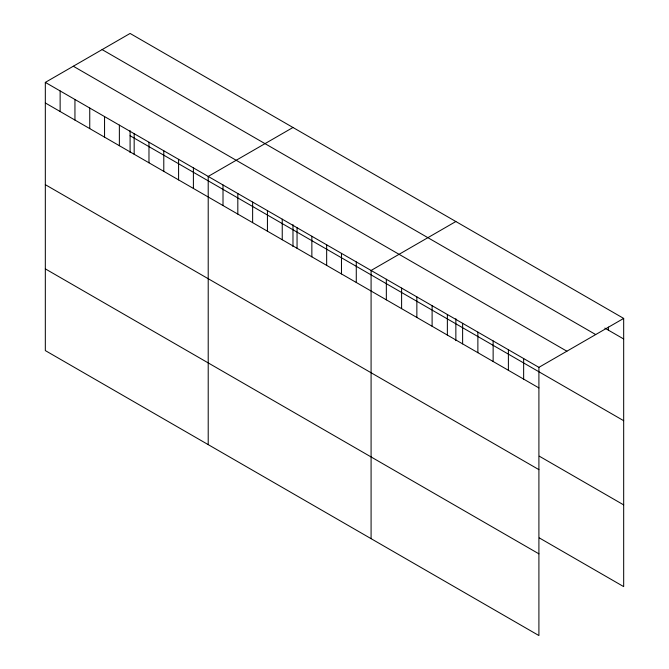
<?xml version="1.0" encoding="UTF-8"?>
<svg xmlns="http://www.w3.org/2000/svg" width="669" height="669" viewBox="0 0 669 669"><rect width="100%" height="100%" fill="white"/><g stroke="black" fill="none" stroke-linecap="round" stroke-linejoin="round"><path stroke-width="1" d="M45.325 82.387L538.905 367.356L538.905 635.55L45.325 350.589L45.325 82.387L130.095 33.45L623.675 318.411L623.675 586.613L539.314 537.909M292.98 127.486L208.21 176.432L208.21 444.626M455.857 221.523L371.086 270.468L371.086 538.662M538.905 367.356L623.675 318.411M604.826 328.103L623.675 338.982M102.123 49.598L595.694 334.559M73.306 66.239L566.877 351.2M130.095 135.74L623.675 420.701M45.325 102.959L538.905 387.92M539.314 456.191L623.675 504.894M45.325 184.677L538.905 469.638M45.325 268.871L538.905 553.832M608.414 327.091L608.414 330.177M523.643 358.542L523.643 379.114M508.39 349.736L508.39 370.308M493.137 340.931L493.137 361.503M477.875 332.125L477.875 352.688M462.622 323.311L462.622 343.883M455.857 318.703L455.857 340.646M447.369 314.505L447.369 335.077M432.107 305.7L432.107 326.263M416.854 296.894L416.854 317.457M401.601 288.08L401.601 308.652M386.339 279.274L386.339 299.846M356.276 261.913L356.276 282.485M341.474 253.367L341.474 273.939M326.664 244.821L326.664 265.392M311.854 236.274L311.854 256.837M297.053 227.719L297.053 248.291M292.98 224.667L292.98 246.61M282.243 219.173L282.243 239.745M267.433 210.626L267.433 231.19M252.631 202.071L252.631 222.643M237.821 193.525L237.821 214.097M223.011 184.978L223.011 205.55M193.4 167.877L193.4 188.449M178.59 159.331L178.59 179.902M163.788 150.784L163.788 171.348M148.978 142.229L148.978 162.801M134.168 133.683L134.168 154.255M130.095 130.631L130.095 152.574M119.366 125.136L119.366 145.708M104.556 116.59L104.556 137.153M89.746 108.035L89.746 128.607M74.945 99.489L74.945 120.06M60.135 90.942L60.135 111.506"/></g></svg>
